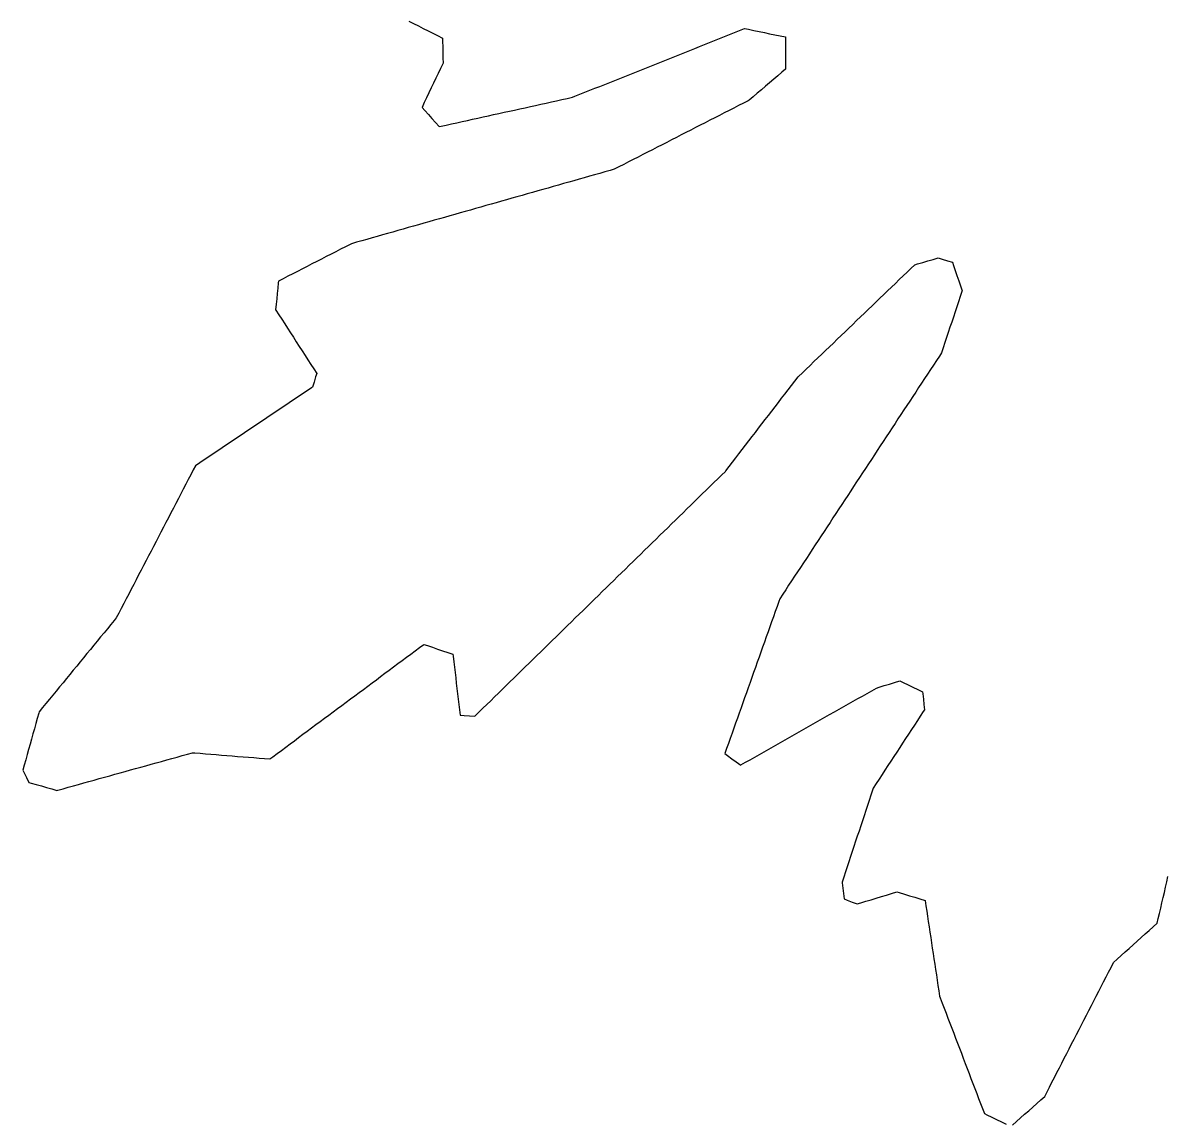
# Model space of a CAD drawing. Header units: millimetres. Extents: x 0 to 2762, y 6 to 2482.
# Drawn here: x 236 to 448.7, y 703.8 to 908.1 of the extents above; entities that cross this region are included whole.
import ezdxf

# ---------------------------------------------------------------- set-up
doc = ezdxf.new("R2010")
doc.units = ezdxf.units.MM
doc.layers.add('ALL_ISLANDS', color=7, linetype='Continuous')
doc.layers.add('OUTLINE_ISLAND_01', color=7, linetype='Continuous')

msp = doc.modelspace()

# ---------------------------------------------------------------- linework, layer by layer
at = {"layer": 'ALL_ISLANDS'}
for points in [[(307.6993, 908.4619), (308.5939, 908.0152), (309.4886, 907.5685), (310.3833, 907.1218), (311.278, 906.6751), (312.1727, 906.2284), (313.0674, 905.7817), (313.9621, 905.335), (313.9786, 904.6782), (314.0037, 903.6785), (314.0288, 902.6788), (314.0539, 901.6791), (314.079, 900.6794), (314.0244, 900.5646), (313.595, 899.6615), (313.1655, 898.7585), (312.7361, 897.8554), (312.3066, 896.9523), (311.8772, 896.0492), (311.4477, 895.1461), (311.0183, 894.243), (310.5888, 893.3399), (310.1594, 892.4368), (310.6853, 891.8458), (311.3501, 891.0987), (312.0149, 890.3517), (312.6797, 889.6046), (313.3445, 888.8576), (313.7032, 888.9367), (314.6798, 889.152), (315.6563, 889.3674), (316.6328, 889.5827), (317.6094, 889.798), (318.5859, 890.0134), (319.5625, 890.2287), (320.539, 890.444), (321.5156, 890.6593), (322.4921, 890.8747), (323.4686, 891.09), (324.4452, 891.3053), (325.4217, 891.5207), (326.3983, 891.736), (327.3748, 891.9513), (328.3513, 892.1666), (329.3279, 892.382), (330.3044, 892.5973), (331.281, 892.8126), (332.2575, 893.0279), (333.2341, 893.2433), (334.2106, 893.4586), (335.1871, 893.6739), (336.1637, 893.8893), (337.1402, 894.1046), (338.1168, 894.3199), (338.5628, 894.498), (339.4915, 894.8688), (340.4202, 895.2396), (341.3489, 895.6104), (342.2776, 895.9812), (343.2063, 896.352), (344.135, 896.7228), (345.0638, 897.0936), (345.9925, 897.4644), (346.9212, 897.8351), (347.8499, 898.2059), (348.7786, 898.5767), (349.7073, 898.9475), (350.636, 899.3183), (351.5648, 899.6891), (352.4935, 900.0599), (353.4222, 900.4307), (354.3509, 900.8015), (355.2796, 901.1723), (356.2083, 901.5431), (357.137, 901.9139), (358.0658, 902.2847), (358.9945, 902.6555), (359.9232, 903.0263), (360.8519, 903.3971), (361.7806, 903.7679), (362.7093, 904.1387), (363.638, 904.5095), (364.5667, 904.8803), (365.4955, 905.2511), (366.4242, 905.6219), (367.3529, 905.9927), (368.2816, 906.3635), (369.2103, 906.7343), (370.139, 907.1051), (370.8742, 906.952), (371.8532, 906.7481), (372.8322, 906.5442), (373.8112, 906.3403), (374.7902, 906.1364), (375.7691, 905.9325), (376.7481, 905.7287), (377.7271, 905.5248), (377.7325, 904.5593), (377.7381, 903.5594), (377.7437, 902.5594), (377.7493, 901.5594), (377.7549, 900.5594), (377.7605, 899.5594), (377.067, 898.9679), (376.3062, 898.319), (375.5453, 897.67), (374.7845, 897.0211), (374.0237, 896.3721), (373.2628, 895.7232), (372.502, 895.0742), (371.7412, 894.4253), (370.9803, 893.7763), (370.8038, 893.686), (369.9136, 893.2304), (369.0234, 892.7747), (368.1333, 892.3191), (367.2431, 891.8635), (366.3529, 891.4079), (365.4627, 890.9523), (364.5726, 890.4967), (363.6824, 890.041), (362.7922, 889.5854), (361.902, 889.1298), (361.0119, 888.6742), (360.1217, 888.2186), (359.2315, 887.763), (358.3413, 887.3073), (357.4512, 886.8517), (356.561, 886.3961), (355.6708, 885.9405), (354.7806, 885.4849), (353.8905, 885.0293), (353.0003, 884.5736), (352.1101, 884.118), (351.2199, 883.6624), (350.3297, 883.2068), (349.4396, 882.7512), (348.5494, 882.2956), (347.6592, 881.8399), (346.769, 881.3843), (345.8789, 880.9287), (345.1327, 880.7174), (344.1706, 880.4449), (343.2084, 880.1723), (342.2463, 879.8998), (341.2841, 879.6273), (340.322, 879.3548), (339.3598, 879.0823), (338.3977, 878.8097), (337.4355, 878.5372), (336.4734, 878.2647), (335.5112, 877.9922), (334.5491, 877.7197), (333.5869, 877.4471), (332.6248, 877.1746), (331.6626, 876.9021), (330.7005, 876.6296), (329.7383, 876.3571), (328.7762, 876.0846), (327.814, 875.812), (326.8519, 875.5395), (325.8897, 875.267), (324.9276, 874.9945), (323.9654, 874.722), (323.0033, 874.4494), (322.0411, 874.1769), (321.079, 873.9044), (320.1168, 873.6319), (319.1547, 873.3594), (318.1925, 873.0869), (317.2304, 872.8143), (316.2682, 872.5418), (315.3061, 872.2693), (314.3439, 871.9968), (313.3818, 871.7243), (312.4196, 871.4517), (311.4575, 871.1792), (310.4953, 870.9067), (309.5332, 870.6342), (308.571, 870.3617), (307.6089, 870.0892), (306.6467, 869.8166), (305.6846, 869.5441), (304.7224, 869.2716), (303.7603, 868.9991), (302.7981, 868.7266), (301.836, 868.454), (300.8738, 868.1815), (299.9117, 867.909), (298.9495, 867.6365), (297.9874, 867.364), (297.0252, 867.0915), (296.8095, 866.9809), (295.9196, 866.5247), (295.0297, 866.0686), (294.1397, 865.6125), (293.2498, 865.1563), (292.3599, 864.7002), (291.47, 864.2441), (290.5801, 863.7879), (289.6902, 863.3318), (288.8003, 862.8757), (287.9104, 862.4195), (287.0204, 861.9634), (286.1305, 861.5073), (285.2406, 861.0511), (284.3507, 860.595), (283.4608, 860.1389), (283.4295, 859.8168), (283.3326, 858.8215), (283.2358, 857.8262), (283.139, 856.8309), (283.0421, 855.8356), (282.9453, 854.8403), (283.0032, 854.7504), (283.544, 853.9092), (284.0849, 853.0681), (284.6257, 852.227), (285.1666, 851.3859), (285.7074, 850.5448), (286.2483, 849.7037), (286.7891, 848.8626), (287.33, 848.0214), (287.8709, 847.1803), (288.4117, 846.3392), (288.9526, 845.4981), (289.4934, 844.657), (290.0343, 843.8159), (290.5751, 842.9747), (290.3811, 842.3329), (290.0918, 841.3757), (289.8025, 840.4185), (289.6178, 840.2945), (288.7873, 839.7375), (287.9569, 839.1804), (287.1264, 838.6233), (286.2959, 838.0662), (285.4655, 837.5092), (284.635, 836.9521), (283.8045, 836.395), (282.9741, 835.8379), (282.1436, 835.2809), (281.3132, 834.7238), (280.4827, 834.1667), (279.6522, 833.6096), (278.8218, 833.0526), (277.9913, 832.4955), (277.1608, 831.9384), (276.3304, 831.3814), (275.4999, 830.8243), (274.6695, 830.2672), (273.839, 829.7101), (273.0085, 829.1531), (272.1781, 828.596), (271.3476, 828.0389), (270.5171, 827.4818), (269.6867, 826.9248), (268.8562, 826.3677), (268.0258, 825.8106), (267.6287, 825.0475), (267.1672, 824.1604), (266.7056, 823.2733), (266.2441, 822.3862), (265.7825, 821.4991), (265.3209, 820.612), (264.8594, 819.7249), (264.3978, 818.8378), (263.9363, 817.9507), (263.4747, 817.0635), (263.0131, 816.1764), (262.5516, 815.2893), (262.09, 814.4022), (261.6285, 813.5151), (261.1669, 812.628), (260.7053, 811.7409), (260.2438, 810.8538), (259.7822, 809.9667), (259.3207, 809.0796), (258.8591, 808.1924), (258.3976, 807.3053), (257.936, 806.4182), (257.4744, 805.5311), (257.0129, 804.644), (256.5513, 803.7569), (256.0898, 802.8698), (255.6282, 801.9827), (255.1666, 801.0956), (254.7051, 800.2085), (254.2435, 799.3214), (253.782, 798.4342), (253.3204, 797.5471), (252.9495, 797.096), (252.3144, 796.3236), (251.6792, 795.5512), (251.0441, 794.7788), (250.409, 794.0064), (249.7739, 793.234), (249.1388, 792.4615), (248.5036, 791.6891), (247.8685, 790.9167), (247.2334, 790.1443), (246.5983, 789.3719), (245.9632, 788.5995), (245.328, 787.8271), (244.6929, 787.0547), (244.0578, 786.2822), (243.4227, 785.5098), (242.7876, 784.7374), (242.1524, 783.965), (241.5173, 783.1926), (240.8822, 782.4202), (240.2471, 781.6478), (239.612, 780.8754), (238.9768, 780.1029), (238.9036, 779.8398), (238.6354, 778.8765), (238.3672, 777.9131), (238.099, 776.9498), (237.8308, 775.9864), (237.5626, 775.023), (237.2943, 774.0597), (237.0261, 773.0963), (236.7579, 772.1329), (236.4897, 771.1696), (236.2215, 770.2062), (235.9533, 769.2429), (236.1889, 768.7665), (236.6322, 767.8701), (237.0754, 766.9737), (237.4643, 766.8624), (238.4258, 766.5873), (239.3872, 766.3122), (240.3486, 766.0371), (241.31, 765.7621), (242.2714, 765.487), (242.4544, 765.5378), (243.4179, 765.8054), (244.3815, 766.073), (245.345, 766.3407), (246.3085, 766.6083), (247.272, 766.8759), (248.2356, 767.1435), (249.1991, 767.4112), (250.1626, 767.6788), (251.1261, 767.9464), (252.0896, 768.214), (253.0532, 768.4816), (254.0167, 768.7493), (254.9802, 769.0169), (255.9437, 769.2845), (256.9073, 769.5521), (257.8708, 769.8197), (258.8343, 770.0874), (259.7978, 770.355), (260.7614, 770.6226), (261.7249, 770.8902), (262.6884, 771.1579), (263.6519, 771.4255), (264.6155, 771.6931), (265.579, 771.9607), (266.5425, 772.2283), (267.506, 772.496), (267.9115, 772.4632), (268.9083, 772.3828), (269.905, 772.3023), (270.9018, 772.2219), (271.8985, 772.1414), (272.8953, 772.061), (273.8921, 771.9805), (274.8888, 771.9), (275.8856, 771.8196), (276.8823, 771.7391), (277.8791, 771.6587), (278.8758, 771.5782), (279.8726, 771.4978), (280.8694, 771.4173), (281.8661, 771.3369), (282.4103, 771.7415), (283.2127, 772.3383), (284.0151, 772.935), (284.8175, 773.5318), (285.62, 774.1285), (286.4224, 774.7253), (287.2248, 775.322), (288.0273, 775.9188), (288.8297, 776.5155), (289.6321, 777.1123), (290.4345, 777.709), (291.237, 778.3058), (292.0394, 778.9025), (292.8418, 779.4993), (293.6442, 780.096), (294.4467, 780.6928), (295.2491, 781.2895), (296.0515, 781.8863), (296.854, 782.483), (297.6564, 783.0798), (298.4588, 783.6765), (299.2612, 784.2733), (300.0637, 784.87), (300.8661, 785.4668), (301.6685, 786.0635), (302.4709, 786.6603), (303.2734, 787.257), (304.0758, 787.8538), (304.8782, 788.4505), (305.6807, 789.0473), (306.4831, 789.644), (307.2855, 790.2408), (308.0879, 790.8375), (308.8904, 791.4343), (309.6928, 792.031), (310.4952, 792.6278), (311.1522, 792.4072), (312.1001, 792.0888), (313.0481, 791.7705), (313.9961, 791.4522), (314.9441, 791.1339), (315.8921, 790.8156), (315.941, 790.4097), (316.0608, 789.4169), (316.1805, 788.4241), (316.3002, 787.4313), (316.42, 786.4385), (316.5397, 785.4456), (316.6595, 784.4528), (316.7792, 783.46), (316.899, 782.4672), (317.0187, 781.4744), (317.1384, 780.4816), (317.2582, 779.4888), (317.9705, 779.4321), (318.9674, 779.3528), (319.9642, 779.2735), (320.0657, 779.3726), (320.781, 780.0714), (321.4963, 780.7702), (322.2117, 781.469), (322.927, 782.1678), (323.6423, 782.8666), (324.3576, 783.5654), (325.073, 784.2642), (325.7883, 784.963), (326.5036, 785.6618), (327.2189, 786.3605), (327.9343, 787.0593), (328.6496, 787.7581), (329.3649, 788.4569), (330.0803, 789.1557), (330.7956, 789.8545), (331.5109, 790.5533), (332.2262, 791.2521), (332.9416, 791.9509), (333.6569, 792.6497), (334.3722, 793.3484), (335.0875, 794.0472), (335.8029, 794.746), (336.5182, 795.4448), (337.2335, 796.1436), (337.9488, 796.8424), (338.6642, 797.5412), (339.3795, 798.24), (340.0948, 798.9388), (340.8101, 799.6376), (341.5255, 800.3364), (342.2408, 801.0351), (342.9561, 801.7339), (343.6715, 802.4327), (344.3868, 803.1315), (345.1021, 803.8303), (345.8174, 804.5291), (346.5328, 805.2279), (347.2481, 805.9267), (347.9634, 806.6255), (348.6787, 807.3243), (349.3941, 808.023), (350.1094, 808.7218), (350.8247, 809.4206), (351.54, 810.1194), (352.2554, 810.8182), (352.9707, 811.517), (353.686, 812.2158), (354.4014, 812.9146), (355.1167, 813.6134), (355.832, 814.3122), (356.5473, 815.011), (357.2627, 815.7097), (357.978, 816.4085), (358.6933, 817.1073), (359.4086, 817.8061), (360.124, 818.5049), (360.8393, 819.2037), (361.5546, 819.9025), (362.2699, 820.6013), (362.9853, 821.3001), (363.7006, 821.9989), (364.4159, 822.6976), (365.1312, 823.3964), (365.8466, 824.0952), (366.5619, 824.794), (366.6458, 824.9028), (367.2561, 825.695), (367.8665, 826.4871), (368.4769, 827.2792), (369.0872, 828.0713), (369.6976, 828.8634), (370.308, 829.6555), (370.9183, 830.4477), (371.5287, 831.2398), (372.1391, 832.0319), (372.7495, 832.824), (373.3598, 833.6161), (373.9702, 834.4082), (374.5806, 835.2004), (375.1909, 835.9925), (375.8013, 836.7846), (376.4117, 837.5767), (377.022, 838.3688), (377.6324, 839.1609), (378.2428, 839.9531), (378.8532, 840.7452), (379.4635, 841.5373), (380.0739, 842.3294), (380.154, 842.4064), (380.8748, 843.0995), (381.5956, 843.7927), (382.3164, 844.4858), (383.0372, 845.1789), (383.758, 845.8721), (384.4788, 846.5652), (385.1996, 847.2583), (385.9204, 847.9515), (386.6412, 848.6446), (387.3621, 849.3377), (388.0829, 850.0309), (388.8037, 850.724), (389.5245, 851.4172), (390.2453, 852.1103), (390.9661, 852.8034), (391.6869, 853.4966), (392.4077, 854.1897), (393.1285, 854.8828), (393.8493, 855.576), (394.5701, 856.2691), (395.2909, 856.9622), (396.0118, 857.6554), (396.7326, 858.3485), (397.4534, 859.0416), (398.1742, 859.7348), (398.895, 860.4279), (399.6158, 861.121), (400.3366, 861.8142), (401.0574, 862.5073), (401.7782, 863.2004), (402.2875, 863.3501), (403.247, 863.6319), (404.2064, 863.9138), (405.1659, 864.1957), (406.1253, 864.4776), (406.8905, 864.2384), (407.845, 863.9401), (408.7995, 863.6418), (408.9923, 863.0623), (409.3081, 862.1135), (409.6239, 861.1647), (409.9397, 860.2159), (410.2556, 859.267), (410.5714, 858.3182), (410.5349, 858.2088), (410.2186, 857.2602), (409.9023, 856.3115), (409.5861, 855.3628), (409.2698, 854.4142), (408.9535, 853.4655), (408.6372, 852.5168), (408.3209, 851.5682), (408.0047, 850.6195), (407.6884, 849.6708), (407.3721, 848.7222), (407.0558, 847.7735), (406.7396, 846.8248), (406.3431, 846.2218), (405.7937, 845.3862), (405.2443, 844.5507), (404.695, 843.7151), (404.1456, 842.8795), (403.5962, 842.0439), (403.0469, 841.2083), (402.4975, 840.3728), (401.9481, 839.5372), (401.3987, 838.7016), (400.8494, 837.866), (400.3, 837.0305), (399.7506, 836.1949), (399.2012, 835.3593), (398.6519, 834.5237), (398.1025, 833.6881), (397.5531, 832.8526), (397.0038, 832.017), (396.4544, 831.1814), (395.905, 830.3458), (395.3556, 829.5103), (394.8063, 828.6747), (394.2569, 827.8391), (393.7075, 827.0035), (393.1582, 826.1679), (392.6088, 825.3324), (392.0594, 824.4968), (391.51, 823.6612), (390.9607, 822.8256), (390.4113, 821.9901), (389.8619, 821.1545), (389.3126, 820.3189), (388.7632, 819.4833), (388.2138, 818.6477), (387.6644, 817.8122), (387.1151, 816.9766), (386.5657, 816.141), (386.0163, 815.3054), (385.467, 814.4698), (384.9176, 813.6343), (384.3682, 812.7987), (383.8188, 811.9631), (383.2695, 811.1275), (382.7201, 810.292), (382.1707, 809.4564), (381.6214, 808.6208), (381.072, 807.7852), (380.5226, 806.9496), (379.9732, 806.1141), (379.4239, 805.2785), (378.8745, 804.4429), (378.3251, 803.6073), (377.7758, 802.7718), (377.2264, 801.9362), (376.677, 801.1006), (376.5006, 800.6038), (376.1661, 799.6615), (375.8315, 798.7191), (375.4969, 797.7767), (375.1623, 796.8344), (374.8278, 795.892), (374.4932, 794.9496), (374.1586, 794.0073), (373.824, 793.0649), (373.4895, 792.1225), (373.1549, 791.1802), (372.8203, 790.2378), (372.4857, 789.2954), (372.1511, 788.353), (371.8166, 787.4107), (371.482, 786.4683), (371.1474, 785.5259), (370.8128, 784.5836), (370.4783, 783.6412), (370.1437, 782.6988), (369.8091, 781.7565), (369.4745, 780.8141), (369.14, 779.8717), (368.8054, 778.9294), (368.4708, 777.987), (368.1362, 777.0446), (367.8016, 776.1023), (367.4671, 775.1599), (367.1325, 774.2175), (366.7979, 773.2751), (366.4633, 772.3328), (366.9729, 771.9646), (367.7835, 771.3789), (368.5941, 770.7933), (369.4047, 770.2077), (369.4184, 770.2155), (370.2884, 770.7085), (371.1584, 771.2016), (372.0284, 771.6946), (372.8984, 772.1877), (373.7684, 772.6807), (374.6384, 773.1738), (375.5084, 773.6669), (376.3784, 774.1599), (377.2484, 774.653), (378.1184, 775.146), (378.9884, 775.6391), (379.8584, 776.1322), (380.7284, 776.6252), (381.5983, 777.1183), (382.4683, 777.6113), (383.3383, 778.1044), (384.2083, 778.5974), (385.0783, 779.0905), (385.9483, 779.5836), (386.8183, 780.0766), (387.6883, 780.5697), (388.5583, 781.0627), (389.4283, 781.5558), (390.2983, 782.0489), (391.1683, 782.5419), (392.0383, 783.035), (392.9083, 783.528), (393.7783, 784.0211), (394.6483, 784.5142), (395.1502, 784.6676), (396.1065, 784.9599), (397.0628, 785.2523), (398.0191, 785.5446), (398.9754, 785.8369), (399.6103, 785.5387), (400.5154, 785.1136), (401.4205, 784.6885), (402.3257, 784.2633), (403.2308, 783.8382), (403.2683, 783.4646), (403.3681, 782.4696), (403.4679, 781.4746), (403.5677, 780.4796), (403.3515, 780.1493), (402.8038, 779.3126), (402.2561, 778.4759), (401.7085, 777.6392), (401.1608, 776.8025), (400.6131, 775.9658), (400.0654, 775.1291), (399.5177, 774.2924), (398.9701, 773.4557), (398.4224, 772.6191), (397.8747, 771.7824), (397.327, 770.9457), (396.7794, 770.109), (396.2317, 769.2723), (395.684, 768.4356), (395.1363, 767.5989), (394.5886, 766.7622), (394.041, 765.9255), (393.9125, 765.5359), (393.5993, 764.5862), (393.2861, 763.6365), (392.973, 762.6868), (392.6598, 761.7371), (392.3466, 760.7874), (392.0335, 759.8377), (391.7203, 758.888), (391.4071, 757.9383), (391.094, 756.9886), (390.7808, 756.0389), (390.4676, 755.0892), (390.1545, 754.1395), (389.8413, 753.1898), (389.5281, 752.2401), (389.215, 751.2904), (388.9018, 750.3407), (388.5886, 749.391), (388.2754, 748.4413), (388.2918, 748.2993), (388.4063, 747.3059), (388.5208, 746.3125), (388.6352, 745.319), (389.2124, 745.0969), (390.1457, 744.7378), (391.079, 744.3787), (391.7406, 744.5818), (392.6965, 744.8753), (393.6525, 745.1688), (394.6084, 745.4623), (395.5644, 745.7558), (396.5204, 746.0493), (397.4763, 746.3428), (398.4323, 746.6363), (398.8963, 746.4968), (399.854, 746.209), (400.8117, 745.9212), (401.7694, 745.6334), (402.7271, 745.3456), (403.6848, 745.0578), (403.6858, 745.051), (403.836, 744.0624), (403.9861, 743.0737), (404.1363, 742.0851), (404.2865, 741.0964), (404.4366, 740.1077), (404.5868, 739.1191), (404.737, 738.1304), (404.8871, 737.1418), (405.0373, 736.1531), (405.1875, 735.1644), (405.3377, 734.1758), (405.4878, 733.1871), (405.638, 732.1985), (405.7882, 731.2098), (405.9383, 730.2211), (406.0885, 729.2325), (406.2387, 728.2438), (406.3888, 727.2552), (406.5202, 726.9103), (406.8763, 725.9758), (407.2323, 725.0413), (407.5883, 724.1068), (407.9444, 723.1724), (408.3004, 722.2379), (408.6564, 721.3034), (409.0125, 720.369), (409.3685, 719.4345), (409.7246, 718.5), (410.0806, 717.5655), (410.4366, 716.6311), (410.7927, 715.6966), (411.1487, 714.7621), (411.5047, 713.8277), (411.8608, 712.8932), (412.2168, 711.9587), (412.5728, 711.0242), (412.9289, 710.0898), (413.2849, 709.1553), (413.6409, 708.2208), (413.997, 707.2863), (414.353, 706.3519), (414.7091, 705.4174), (415.1735, 705.1966), (416.0766, 704.7673), (416.9797, 704.3379), (417.8829, 703.9085), (418.786, 703.4792)], [(419.966, 703.2971), (420.7118, 703.9633), (421.4575, 704.6295), (422.2033, 705.2958), (422.9491, 705.962), (423.6948, 706.6282), (424.4406, 707.2944), (425.1864, 707.9606), (425.9321, 708.6268), (426.3675, 709.4734), (426.8249, 710.3627), (427.2822, 711.252), (427.7396, 712.1413), (428.1969, 713.0305), (428.6543, 713.9198), (429.1116, 714.8091), (429.569, 715.6984), (430.0264, 716.5877), (430.4837, 717.477), (430.9411, 718.3663), (431.3984, 719.2555), (431.8558, 720.1448), (432.3131, 721.0341), (432.7705, 721.9234), (433.2278, 722.8127), (433.6852, 723.702), (434.1425, 724.5913), (434.5999, 725.4805), (435.0572, 726.3698), (435.5146, 727.2591), (435.9719, 728.1484), (436.4293, 729.0377), (436.8866, 729.927), (437.344, 730.8162), (437.8013, 731.7055), (438.2587, 732.5948), (438.7161, 733.4841), (439.4309, 734.1276), (440.1741, 734.7966), (440.9173, 735.4657), (441.6606, 736.1347), (442.4038, 736.8038), (443.147, 737.4728), (443.8903, 738.1418), (444.6335, 738.8109), (445.3767, 739.4799), (446.1199, 740.149), (446.8632, 740.818), (447.0562, 741.6605), (447.2796, 742.6353), (447.5029, 743.61), (447.7263, 744.5848), (447.9496, 745.5595), (448.1729, 746.5342), (448.3963, 747.509), (448.6196, 748.4837), (448.843, 749.4585)]]:
    msp.add_lwpolyline(points, dxfattribs=at)
at = {"layer": 'OUTLINE_ISLAND_01'}
for points in [[(307.6993, 908.4619), (308.5939, 908.0152), (309.4886, 907.5685), (310.3833, 907.1218), (311.278, 906.6751), (312.1727, 906.2284), (313.0674, 905.7817), (313.9621, 905.335), (313.9786, 904.6782), (314.0037, 903.6785), (314.0288, 902.6788), (314.0539, 901.6791), (314.079, 900.6794), (314.0244, 900.5646), (313.595, 899.6615), (313.1655, 898.7585), (312.7361, 897.8554), (312.3066, 896.9523), (311.8772, 896.0492), (311.4477, 895.1461), (311.0183, 894.243), (310.5888, 893.3399), (310.1594, 892.4368), (310.6853, 891.8458), (311.3501, 891.0987), (312.0149, 890.3517), (312.6797, 889.6046), (313.3445, 888.8576), (313.7032, 888.9367), (314.6798, 889.152), (315.6563, 889.3674), (316.6328, 889.5827), (317.6094, 889.798), (318.5859, 890.0134), (319.5625, 890.2287), (320.539, 890.444), (321.5156, 890.6593), (322.4921, 890.8747), (323.4686, 891.09), (324.4452, 891.3053), (325.4217, 891.5207), (326.3983, 891.736), (327.3748, 891.9513), (328.3513, 892.1666), (329.3279, 892.382), (330.3044, 892.5973), (331.281, 892.8126), (332.2575, 893.0279), (333.2341, 893.2433), (334.2106, 893.4586), (335.1871, 893.6739), (336.1637, 893.8893), (337.1402, 894.1046), (338.1168, 894.3199), (338.5628, 894.498), (339.4915, 894.8688), (340.4202, 895.2396), (341.3489, 895.6104), (342.2776, 895.9812), (343.2063, 896.352), (344.135, 896.7228), (345.0638, 897.0936), (345.9925, 897.4644), (346.9212, 897.8351), (347.8499, 898.2059), (348.7786, 898.5767), (349.7073, 898.9475), (350.636, 899.3183), (351.5648, 899.6891), (352.4935, 900.0599), (353.4222, 900.4307), (354.3509, 900.8015), (355.2796, 901.1723), (356.2083, 901.5431), (357.137, 901.9139), (358.0658, 902.2847), (358.9945, 902.6555), (359.9232, 903.0263), (360.8519, 903.3971), (361.7806, 903.7679), (362.7093, 904.1387), (363.638, 904.5095), (364.5667, 904.8803), (365.4955, 905.2511), (366.4242, 905.6219), (367.3529, 905.9927), (368.2816, 906.3635), (369.2103, 906.7343), (370.139, 907.1051), (370.8742, 906.952), (371.8532, 906.7481), (372.8322, 906.5442), (373.8112, 906.3403), (374.7902, 906.1364), (375.7691, 905.9325), (376.7481, 905.7287), (377.7271, 905.5248), (377.7325, 904.5593), (377.7381, 903.5594), (377.7437, 902.5594), (377.7493, 901.5594), (377.7549, 900.5594), (377.7605, 899.5594), (377.067, 898.9679), (376.3062, 898.319), (375.5453, 897.67), (374.7845, 897.0211), (374.0237, 896.3721), (373.2628, 895.7232), (372.502, 895.0742), (371.7412, 894.4253), (370.9803, 893.7763), (370.8038, 893.686), (369.9136, 893.2304), (369.0234, 892.7747), (368.1333, 892.3191), (367.2431, 891.8635), (366.3529, 891.4079), (365.4627, 890.9523), (364.5726, 890.4967), (363.6824, 890.041), (362.7922, 889.5854), (361.902, 889.1298), (361.0119, 888.6742), (360.1217, 888.2186), (359.2315, 887.763), (358.3413, 887.3073), (357.4512, 886.8517), (356.561, 886.3961), (355.6708, 885.9405), (354.7806, 885.4849), (353.8905, 885.0293), (353.0003, 884.5736), (352.1101, 884.118), (351.2199, 883.6624), (350.3297, 883.2068), (349.4396, 882.7512), (348.5494, 882.2956), (347.6592, 881.8399), (346.769, 881.3843), (345.8789, 880.9287), (345.1327, 880.7174), (344.1706, 880.4449), (343.2084, 880.1723), (342.2463, 879.8998), (341.2841, 879.6273), (340.322, 879.3548), (339.3598, 879.0823), (338.3977, 878.8097), (337.4355, 878.5372), (336.4734, 878.2647), (335.5112, 877.9922), (334.5491, 877.7197), (333.5869, 877.4471), (332.6248, 877.1746), (331.6626, 876.9021), (330.7005, 876.6296), (329.7383, 876.3571), (328.7762, 876.0846), (327.814, 875.812), (326.8519, 875.5395), (325.8897, 875.267), (324.9276, 874.9945), (323.9654, 874.722), (323.0033, 874.4494), (322.0411, 874.1769), (321.079, 873.9044), (320.1168, 873.6319), (319.1547, 873.3594), (318.1925, 873.0869), (317.2304, 872.8143), (316.2682, 872.5418), (315.3061, 872.2693), (314.3439, 871.9968), (313.3818, 871.7243), (312.4196, 871.4517), (311.4575, 871.1792), (310.4953, 870.9067), (309.5332, 870.6342), (308.571, 870.3617), (307.6089, 870.0892), (306.6467, 869.8166), (305.6846, 869.5441), (304.7224, 869.2716), (303.7603, 868.9991), (302.7981, 868.7266), (301.836, 868.454), (300.8738, 868.1815), (299.9117, 867.909), (298.9495, 867.6365), (297.9874, 867.364), (297.0252, 867.0915), (296.8095, 866.9809), (295.9196, 866.5247), (295.0297, 866.0686), (294.1397, 865.6125), (293.2498, 865.1563), (292.3599, 864.7002), (291.47, 864.2441), (290.5801, 863.7879), (289.6902, 863.3318), (288.8003, 862.8757), (287.9104, 862.4195), (287.0204, 861.9634), (286.1305, 861.5073), (285.2406, 861.0511), (284.3507, 860.595), (283.4608, 860.1389), (283.4295, 859.8168), (283.3326, 858.8215), (283.2358, 857.8262), (283.139, 856.8309), (283.0421, 855.8356), (282.9453, 854.8403), (283.0032, 854.7504), (283.544, 853.9092), (284.0849, 853.0681), (284.6257, 852.227), (285.1666, 851.3859), (285.7074, 850.5448), (286.2483, 849.7037), (286.7891, 848.8626), (287.33, 848.0214), (287.8709, 847.1803), (288.4117, 846.3392), (288.9526, 845.4981), (289.4934, 844.657), (290.0343, 843.8159), (290.5751, 842.9747), (290.3811, 842.3329), (290.0918, 841.3757), (289.8025, 840.4185), (289.6178, 840.2945), (288.7873, 839.7375), (287.9569, 839.1804), (287.1264, 838.6233), (286.2959, 838.0662), (285.4655, 837.5092), (284.635, 836.9521), (283.8045, 836.395), (282.9741, 835.8379), (282.1436, 835.2809), (281.3132, 834.7238), (280.4827, 834.1667), (279.6522, 833.6096), (278.8218, 833.0526), (277.9913, 832.4955), (277.1608, 831.9384), (276.3304, 831.3814), (275.4999, 830.8243), (274.6695, 830.2672), (273.839, 829.7101), (273.0085, 829.1531), (272.1781, 828.596), (271.3476, 828.0389), (270.5171, 827.4818), (269.6867, 826.9248), (268.8562, 826.3677), (268.0258, 825.8106), (267.6287, 825.0475), (267.1672, 824.1604), (266.7056, 823.2733), (266.2441, 822.3862), (265.7825, 821.4991), (265.3209, 820.612), (264.8594, 819.7249), (264.3978, 818.8378), (263.9363, 817.9507), (263.4747, 817.0635), (263.0131, 816.1764), (262.5516, 815.2893), (262.09, 814.4022), (261.6285, 813.5151), (261.1669, 812.628), (260.7053, 811.7409), (260.2438, 810.8538), (259.7822, 809.9667), (259.3207, 809.0796), (258.8591, 808.1924), (258.3976, 807.3053), (257.936, 806.4182), (257.4744, 805.5311), (257.0129, 804.644), (256.5513, 803.7569), (256.0898, 802.8698), (255.6282, 801.9827), (255.1666, 801.0956), (254.7051, 800.2085), (254.2435, 799.3214), (253.782, 798.4342), (253.3204, 797.5471), (252.9495, 797.096), (252.3144, 796.3236), (251.6792, 795.5512), (251.0441, 794.7788), (250.409, 794.0064), (249.7739, 793.234), (249.1388, 792.4615), (248.5036, 791.6891), (247.8685, 790.9167), (247.2334, 790.1443), (246.5983, 789.3719), (245.9632, 788.5995), (245.328, 787.8271), (244.6929, 787.0547), (244.0578, 786.2822), (243.4227, 785.5098), (242.7876, 784.7374), (242.1524, 783.965), (241.5173, 783.1926), (240.8822, 782.4202), (240.2471, 781.6478), (239.612, 780.8754), (238.9768, 780.1029), (238.9036, 779.8398), (238.6354, 778.8765), (238.3672, 777.9131), (238.099, 776.9498), (237.8308, 775.9864), (237.5626, 775.023), (237.2943, 774.0597), (237.0261, 773.0963), (236.7579, 772.1329), (236.4897, 771.1696), (236.2215, 770.2062), (235.9533, 769.2429), (236.1889, 768.7665), (236.6322, 767.8701), (237.0754, 766.9737), (237.4643, 766.8624), (238.4258, 766.5873), (239.3872, 766.3122), (240.3486, 766.0371), (241.31, 765.7621), (242.2714, 765.487), (242.4544, 765.5378), (243.4179, 765.8054), (244.3815, 766.073), (245.345, 766.3407), (246.3085, 766.6083), (247.272, 766.8759), (248.2356, 767.1435), (249.1991, 767.4112), (250.1626, 767.6788), (251.1261, 767.9464), (252.0896, 768.214), (253.0532, 768.4816), (254.0167, 768.7493), (254.9802, 769.0169), (255.9437, 769.2845), (256.9073, 769.5521), (257.8708, 769.8197), (258.8343, 770.0874), (259.7978, 770.355), (260.7614, 770.6226), (261.7249, 770.8902), (262.6884, 771.1579), (263.6519, 771.4255), (264.6155, 771.6931), (265.579, 771.9607), (266.5425, 772.2283), (267.506, 772.496), (267.9115, 772.4632), (268.9083, 772.3828), (269.905, 772.3023), (270.9018, 772.2219), (271.8985, 772.1414), (272.8953, 772.061), (273.8921, 771.9805), (274.8888, 771.9), (275.8856, 771.8196), (276.8823, 771.7391), (277.8791, 771.6587), (278.8758, 771.5782), (279.8726, 771.4978), (280.8694, 771.4173), (281.8661, 771.3369), (282.4103, 771.7415), (283.2127, 772.3383), (284.0151, 772.935), (284.8175, 773.5318), (285.62, 774.1285), (286.4224, 774.7253), (287.2248, 775.322), (288.0273, 775.9188), (288.8297, 776.5155), (289.6321, 777.1123), (290.4345, 777.709), (291.237, 778.3058), (292.0394, 778.9025), (292.8418, 779.4993), (293.6442, 780.096), (294.4467, 780.6928), (295.2491, 781.2895), (296.0515, 781.8863), (296.854, 782.483), (297.6564, 783.0798), (298.4588, 783.6765), (299.2612, 784.2733), (300.0637, 784.87), (300.8661, 785.4668), (301.6685, 786.0635), (302.4709, 786.6603), (303.2734, 787.257), (304.0758, 787.8538), (304.8782, 788.4505), (305.6807, 789.0473), (306.4831, 789.644), (307.2855, 790.2408), (308.0879, 790.8375), (308.8904, 791.4343), (309.6928, 792.031), (310.4952, 792.6278), (311.1522, 792.4072), (312.1001, 792.0888), (313.0481, 791.7705), (313.9961, 791.4522), (314.9441, 791.1339), (315.8921, 790.8156), (315.941, 790.4097), (316.0608, 789.4169), (316.1805, 788.4241), (316.3002, 787.4313), (316.42, 786.4385), (316.5397, 785.4456), (316.6595, 784.4528), (316.7792, 783.46), (316.899, 782.4672), (317.0187, 781.4744), (317.1384, 780.4816), (317.2582, 779.4888), (317.9705, 779.4321), (318.9674, 779.3528), (319.9642, 779.2735), (320.0657, 779.3726), (320.781, 780.0714), (321.4963, 780.7702), (322.2117, 781.469), (322.927, 782.1678), (323.6423, 782.8666), (324.3576, 783.5654), (325.073, 784.2642), (325.7883, 784.963), (326.5036, 785.6618), (327.2189, 786.3605), (327.9343, 787.0593), (328.6496, 787.7581), (329.3649, 788.4569), (330.0803, 789.1557), (330.7956, 789.8545), (331.5109, 790.5533), (332.2262, 791.2521), (332.9416, 791.9509), (333.6569, 792.6497), (334.3722, 793.3484), (335.0875, 794.0472), (335.8029, 794.746), (336.5182, 795.4448), (337.2335, 796.1436), (337.9488, 796.8424), (338.6642, 797.5412), (339.3795, 798.24), (340.0948, 798.9388), (340.8101, 799.6376), (341.5255, 800.3364), (342.2408, 801.0351), (342.9561, 801.7339), (343.6715, 802.4327), (344.3868, 803.1315), (345.1021, 803.8303), (345.8174, 804.5291), (346.5328, 805.2279), (347.2481, 805.9267), (347.9634, 806.6255), (348.6787, 807.3243), (349.3941, 808.023), (350.1094, 808.7218), (350.8247, 809.4206), (351.54, 810.1194), (352.2554, 810.8182), (352.9707, 811.517), (353.686, 812.2158), (354.4014, 812.9146), (355.1167, 813.6134), (355.832, 814.3122), (356.5473, 815.011), (357.2627, 815.7097), (357.978, 816.4085), (358.6933, 817.1073), (359.4086, 817.8061), (360.124, 818.5049), (360.8393, 819.2037), (361.5546, 819.9025), (362.2699, 820.6013), (362.9853, 821.3001), (363.7006, 821.9989), (364.4159, 822.6976), (365.1312, 823.3964), (365.8466, 824.0952), (366.5619, 824.794), (366.6458, 824.9028), (367.2561, 825.695), (367.8665, 826.4871), (368.4769, 827.2792), (369.0872, 828.0713), (369.6976, 828.8634), (370.308, 829.6555), (370.9183, 830.4477), (371.5287, 831.2398), (372.1391, 832.0319), (372.7495, 832.824), (373.3598, 833.6161), (373.9702, 834.4082), (374.5806, 835.2004), (375.1909, 835.9925), (375.8013, 836.7846), (376.4117, 837.5767), (377.022, 838.3688), (377.6324, 839.1609), (378.2428, 839.9531), (378.8532, 840.7452), (379.4635, 841.5373), (380.0739, 842.3294), (380.154, 842.4064), (380.8748, 843.0995), (381.5956, 843.7927), (382.3164, 844.4858), (383.0372, 845.1789), (383.758, 845.8721), (384.4788, 846.5652), (385.1996, 847.2583), (385.9204, 847.9515), (386.6412, 848.6446), (387.3621, 849.3377), (388.0829, 850.0309), (388.8037, 850.724), (389.5245, 851.4172), (390.2453, 852.1103), (390.9661, 852.8034), (391.6869, 853.4966), (392.4077, 854.1897), (393.1285, 854.8828), (393.8493, 855.576), (394.5701, 856.2691), (395.2909, 856.9622), (396.0118, 857.6554), (396.7326, 858.3485), (397.4534, 859.0416), (398.1742, 859.7348), (398.895, 860.4279), (399.6158, 861.121), (400.3366, 861.8142), (401.0574, 862.5073), (401.7782, 863.2004), (402.2875, 863.3501), (403.247, 863.6319), (404.2064, 863.9138), (405.1659, 864.1957), (406.1253, 864.4776), (406.8905, 864.2384), (407.845, 863.9401), (408.7995, 863.6418), (408.9923, 863.0623), (409.3081, 862.1135), (409.6239, 861.1647), (409.9397, 860.2159), (410.2556, 859.267), (410.5714, 858.3182), (410.5349, 858.2088), (410.2186, 857.2602), (409.9023, 856.3115), (409.5861, 855.3628), (409.2698, 854.4142), (408.9535, 853.4655), (408.6372, 852.5168), (408.3209, 851.5682), (408.0047, 850.6195), (407.6884, 849.6708), (407.3721, 848.7222), (407.0558, 847.7735), (406.7396, 846.8248), (406.3431, 846.2218), (405.7937, 845.3862), (405.2443, 844.5507), (404.695, 843.7151), (404.1456, 842.8795), (403.5962, 842.0439), (403.0469, 841.2083), (402.4975, 840.3728), (401.9481, 839.5372), (401.3987, 838.7016), (400.8494, 837.866), (400.3, 837.0305), (399.7506, 836.1949), (399.2012, 835.3593), (398.6519, 834.5237), (398.1025, 833.6881), (397.5531, 832.8526), (397.0038, 832.017), (396.4544, 831.1814), (395.905, 830.3458), (395.3556, 829.5103), (394.8063, 828.6747), (394.2569, 827.8391), (393.7075, 827.0035), (393.1582, 826.1679), (392.6088, 825.3324), (392.0594, 824.4968), (391.51, 823.6612), (390.9607, 822.8256), (390.4113, 821.9901), (389.8619, 821.1545), (389.3126, 820.3189), (388.7632, 819.4833), (388.2138, 818.6477), (387.6644, 817.8122), (387.1151, 816.9766), (386.5657, 816.141), (386.0163, 815.3054), (385.467, 814.4698), (384.9176, 813.6343), (384.3682, 812.7987), (383.8188, 811.9631), (383.2695, 811.1275), (382.7201, 810.292), (382.1707, 809.4564), (381.6214, 808.6208), (381.072, 807.7852), (380.5226, 806.9496), (379.9732, 806.1141), (379.4239, 805.2785), (378.8745, 804.4429), (378.3251, 803.6073), (377.7758, 802.7718), (377.2264, 801.9362), (376.677, 801.1006), (376.5006, 800.6038), (376.1661, 799.6615), (375.8315, 798.7191), (375.4969, 797.7767), (375.1623, 796.8344), (374.8278, 795.892), (374.4932, 794.9496), (374.1586, 794.0073), (373.824, 793.0649), (373.4895, 792.1225), (373.1549, 791.1802), (372.8203, 790.2378), (372.4857, 789.2954), (372.1511, 788.353), (371.8166, 787.4107), (371.482, 786.4683), (371.1474, 785.5259), (370.8128, 784.5836), (370.4783, 783.6412), (370.1437, 782.6988), (369.8091, 781.7565), (369.4745, 780.8141), (369.14, 779.8717), (368.8054, 778.9294), (368.4708, 777.987), (368.1362, 777.0446), (367.8016, 776.1023), (367.4671, 775.1599), (367.1325, 774.2175), (366.7979, 773.2751), (366.4633, 772.3328), (366.9729, 771.9646), (367.7835, 771.3789), (368.5941, 770.7933), (369.4047, 770.2077), (369.4184, 770.2155), (370.2884, 770.7085), (371.1584, 771.2016), (372.0284, 771.6946), (372.8984, 772.1877), (373.7684, 772.6807), (374.6384, 773.1738), (375.5084, 773.6669), (376.3784, 774.1599), (377.2484, 774.653), (378.1184, 775.146), (378.9884, 775.6391), (379.8584, 776.1322), (380.7284, 776.6252), (381.5983, 777.1183), (382.4683, 777.6113), (383.3383, 778.1044), (384.2083, 778.5974), (385.0783, 779.0905), (385.9483, 779.5836), (386.8183, 780.0766), (387.6883, 780.5697), (388.5583, 781.0627), (389.4283, 781.5558), (390.2983, 782.0489), (391.1683, 782.5419), (392.0383, 783.035), (392.9083, 783.528), (393.7783, 784.0211), (394.6483, 784.5142), (395.1502, 784.6676), (396.1065, 784.9599), (397.0628, 785.2523), (398.0191, 785.5446), (398.9754, 785.8369), (399.6103, 785.5387), (400.5154, 785.1136), (401.4205, 784.6885), (402.3257, 784.2633), (403.2308, 783.8382), (403.2683, 783.4646), (403.3681, 782.4696), (403.4679, 781.4746), (403.5677, 780.4796), (403.3515, 780.1493), (402.8038, 779.3126), (402.2561, 778.4759), (401.7085, 777.6392), (401.1608, 776.8025), (400.6131, 775.9658), (400.0654, 775.1291), (399.5177, 774.2924), (398.9701, 773.4557), (398.4224, 772.6191), (397.8747, 771.7824), (397.327, 770.9457), (396.7794, 770.109), (396.2317, 769.2723), (395.684, 768.4356), (395.1363, 767.5989), (394.5886, 766.7622), (394.041, 765.9255), (393.9125, 765.5359), (393.5993, 764.5862), (393.2861, 763.6365), (392.973, 762.6868), (392.6598, 761.7371), (392.3466, 760.7874), (392.0335, 759.8377), (391.7203, 758.888), (391.4071, 757.9383), (391.094, 756.9886), (390.7808, 756.0389), (390.4676, 755.0892), (390.1545, 754.1395), (389.8413, 753.1898), (389.5281, 752.2401), (389.215, 751.2904), (388.9018, 750.3407), (388.5886, 749.391), (388.2754, 748.4413), (388.2918, 748.2993), (388.4063, 747.3059), (388.5208, 746.3125), (388.6352, 745.319), (389.2124, 745.0969), (390.1457, 744.7378), (391.079, 744.3787), (391.7406, 744.5818), (392.6965, 744.8753), (393.6525, 745.1688), (394.6084, 745.4623), (395.5644, 745.7558), (396.5204, 746.0493), (397.4763, 746.3428), (398.4323, 746.6363), (398.8963, 746.4968), (399.854, 746.209), (400.8117, 745.9212), (401.7694, 745.6334), (402.7271, 745.3456), (403.6848, 745.0578), (403.6858, 745.051), (403.836, 744.0624), (403.9861, 743.0737), (404.1363, 742.0851), (404.2865, 741.0964), (404.4366, 740.1077), (404.5868, 739.1191), (404.737, 738.1304), (404.8871, 737.1418), (405.0373, 736.1531), (405.1875, 735.1644), (405.3377, 734.1758), (405.4878, 733.1871), (405.638, 732.1985), (405.7882, 731.2098), (405.9383, 730.2211), (406.0885, 729.2325), (406.2387, 728.2438), (406.3888, 727.2552), (406.5202, 726.9103), (406.8763, 725.9758), (407.2323, 725.0413), (407.5883, 724.1068), (407.9444, 723.1724), (408.3004, 722.2379), (408.6564, 721.3034), (409.0125, 720.369), (409.3685, 719.4345), (409.7246, 718.5), (410.0806, 717.5655), (410.4366, 716.6311), (410.7927, 715.6966), (411.1487, 714.7621), (411.5047, 713.8277), (411.8608, 712.8932), (412.2168, 711.9587), (412.5728, 711.0242), (412.9289, 710.0898), (413.2849, 709.1553), (413.6409, 708.2208), (413.997, 707.2863), (414.353, 706.3519), (414.7091, 705.4174), (415.1735, 705.1966), (416.0766, 704.7673), (416.9797, 704.3379), (417.8829, 703.9085), (418.786, 703.4792)], [(419.966, 703.2971), (420.7118, 703.9633), (421.4575, 704.6295), (422.2033, 705.2958), (422.9491, 705.962), (423.6948, 706.6282), (424.4406, 707.2944), (425.1864, 707.9606), (425.9321, 708.6268), (426.3675, 709.4734), (426.8249, 710.3627), (427.2822, 711.252), (427.7396, 712.1413), (428.1969, 713.0305), (428.6543, 713.9198), (429.1116, 714.8091), (429.569, 715.6984), (430.0264, 716.5877), (430.4837, 717.477), (430.9411, 718.3663), (431.3984, 719.2555), (431.8558, 720.1448), (432.3131, 721.0341), (432.7705, 721.9234), (433.2278, 722.8127), (433.6852, 723.702), (434.1425, 724.5913), (434.5999, 725.4805), (435.0572, 726.3698), (435.5146, 727.2591), (435.9719, 728.1484), (436.4293, 729.0377), (436.8866, 729.927), (437.344, 730.8162), (437.8013, 731.7055), (438.2587, 732.5948), (438.7161, 733.4841), (439.4309, 734.1276), (440.1741, 734.7966), (440.9173, 735.4657), (441.6606, 736.1347), (442.4038, 736.8038), (443.147, 737.4728), (443.8903, 738.1418), (444.6335, 738.8109), (445.3767, 739.4799), (446.1199, 740.149), (446.8632, 740.818), (447.0562, 741.6605), (447.2796, 742.6353), (447.5029, 743.61), (447.7263, 744.5848), (447.9496, 745.5595), (448.1729, 746.5342), (448.3963, 747.509), (448.6196, 748.4837), (448.843, 749.4585)]]:
    msp.add_lwpolyline(points, dxfattribs=at)

doc.saveas('drawing.dxf')
